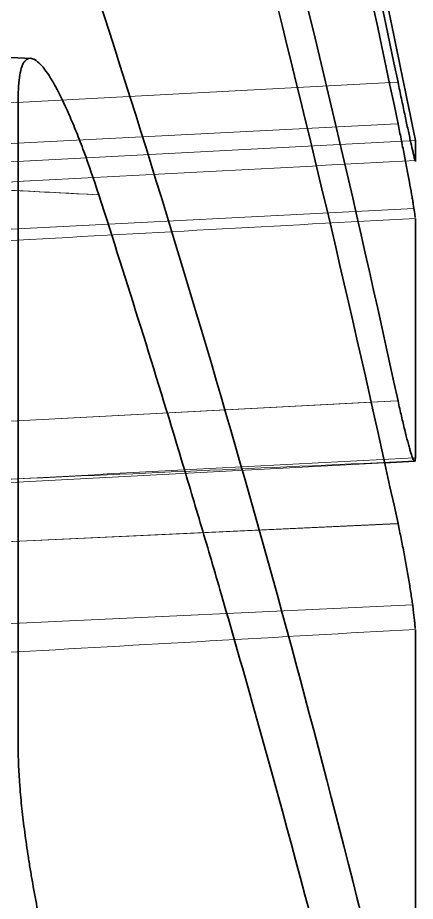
# Model space of a CAD drawing. Header units: millimetres. Extents: x 261 to 3841, y 268 to 4746.
# Drawn here: x 738.77 to 741.03, y 518.27 to 523.28 of the extents above; entities that cross this region are included whole.
import ezdxf
from ezdxf.lldxf.tags import DXFTag

# ---------------------------------------------------------------- set-up
doc = ezdxf.new("R2010")
doc.units = ezdxf.units.MM
doc.layers.add('20', color=7, linetype='Continuous', true_color=0xffffff)
tags = doc.linetypes.add('DASHED', pattern=[25.72, 12.86, -12.86]).pattern_tags.tags
tags[6:7] = [DXFTag(74, 4), DXFTag(75, 0), DXFTag(340, '0'), DXFTag(46, 0.0), DXFTag(50, 0.0), DXFTag(44, 0.0), DXFTag(45, 0.0)]
tags[4:5] = [DXFTag(74, 4), DXFTag(75, 0), DXFTag(340, '0'), DXFTag(46, 0.0), DXFTag(50, 0.0), DXFTag(44, 0.0), DXFTag(45, 0.0)]

msp = doc.modelspace()

# ---------------------------------------------------------------- linework, layer by layer
at = {"layer": '20', "color": 7, "linetype": 'DASHED', "lineweight": 13}
for p, q in [((736.7812, 522.6967), (740.9256, 522.9159)), ((740.9256, 522.9159), (736.7813, 522.6967)), ((736.7812, 522.4701), (740.9256, 522.6802)), ((740.9256, 522.6802), (736.7813, 522.4701)), ((741.029, 522.5856), (736.7974, 522.3638)), ((736.797, 521.9849), (741.0212, 522.1994)), ((736.7812, 520.8907), (740.9256, 521.1094)), ((740.7771, 521.1016), (736.7812, 520.8907)), ((741.029, 520.7676), (741.029, 520.7867)), ((736.7975, 520.5439), (740.8537, 520.7579)), ((740.9256, 520.4128), (736.7812, 520.2209)), ((736.7812, 520.2209), (740.9256, 520.4127)), ((736.7957, 519.7568), (741.0135, 519.9524))]:
    msp.add_line(p, q, dxfattribs=at)
at = {"layer": '20', "color": 7, "linetype": 'Continuous', "lineweight": 35}
for p, q in [((738.774, 522.8164), (738.774, 519.1479)), ((741.029, 522.5856), (741.029, 522.4722)), ((741.029, 522.4722), (741.029, 522.4673)), ((741.029, 522.1445), (741.029, 520.7866)), ((740.8537, 520.7579), (741.0242, 520.7669)), ((741.0242, 520.7669), (741.0243, 520.7669)), ((741.029, 519.8132), (741.029, 517.1521))]:
    msp.add_line(p, q, dxfattribs=at)
at = {"layer": '20', "color": 7, "linetype": 'Continuous', "lineweight": 13}
msp.add_line((740.9256, 521.1094), (740.7771, 521.1016), dxfattribs=at)
at = {"layer": '20', "color": 7, "linetype": 'Continuous', "lineweight": 35}
msp.add_arc((640.3045, 502.3205), 102.7429, 11.375638, 12.212329, dxfattribs=at)
for points, degree in [([(740.9306, 522.9162), (740.4459, 525.2545), (739.8796, 527.5721), (739.2319, 529.8691)], 3), ([(740.9306, 521.1097), (740.4459, 523.3447), (739.8796, 525.5598), (739.2319, 527.755)], 3), ([(740.9306, 517.34), (740.4459, 519.3741), (739.8796, 521.3899), (739.2319, 523.3873)], 3), ([(738.8484, 523.0518), (736.3941, 523.1772)], 1)]:
    msp.add_open_spline(points, degree=degree, dxfattribs=at)
for points, knots in [([(739.2319, 529.6372), (739.3935, 529.0637), (739.5895, 528.3443), (739.7778, 527.6215), (739.8525, 527.3321), (739.8896, 527.1873), (739.9997, 526.7527), (740.0719, 526.4627), (740.4261, 525.012), (740.6887, 523.8479), (740.9306, 522.6805)], [0, 0, 0, 0, 0.25, 0.3125, 0.3125, 0.375, 0.375, 0.5, 0.5, 1, 1, 1, 1]), ([(739.2319, 527.0694), (739.3935, 526.5206), (739.5895, 525.8322), (739.7778, 525.1406), (739.8525, 524.8637), (739.8896, 524.7251), (739.9997, 524.3093), (740.0719, 524.0318), (740.4261, 522.6437), (740.6887, 521.5299), (740.9306, 520.413)], [0, 0, 0, 0, 0.25, 0.3125, 0.3125, 0.375, 0.375, 0.5, 0.5, 1, 1, 1, 1]), ([(739.2319, 522.2779), (739.2035, 522.3659), (739.1753, 522.4477), (739.1332, 522.5613), (739.1192, 522.5977), (739.0984, 522.6499), (739.0914, 522.667), (739.0776, 522.7), (739.0708, 522.716), (739.037, 522.7934), (739.0109, 522.8471), (738.9798, 522.9039), (738.9736, 522.9147), (738.9614, 522.9352), (738.9554, 522.9449), (738.9377, 522.9721), (738.9151, 523.0035), (738.8944, 523.0249), (738.8796, 523.0372), (738.8748, 523.0407), (738.8654, 523.0463), (738.8608, 523.0485), (738.8389, 523.0559), (738.8239, 523.0512), (738.8086, 523.0319), (738.8057, 523.0273), (738.8002, 523.0169), (738.7977, 523.0109), (738.7906, 522.9911), (738.7867, 522.9752), (738.7772, 522.9202), (738.774, 522.8736), (738.774, 522.8164)], [0, 0, 0, 0, 0.125, 0.125, 0.1875, 0.1875, 0.21875, 0.21875, 0.25, 0.25, 0.375, 0.375, 0.40625, 0.40625, 0.4375, 0.4375, 0.5, 0.5625, 0.5625, 0.59375, 0.59375, 0.625, 0.625, 0.75, 0.75, 0.78125, 0.78125, 0.8125, 0.8125, 0.875, 0.875, 1, 1, 1, 1]), ([(741.029, 522.4722), (741.029, 522.471), (741.0288, 522.4707), (741.0282, 522.4715), (741.0277, 522.4727), (741.0258, 522.4786), (741.024, 522.4856), (741.0203, 522.5004), (741.019, 522.506), (741.0159, 522.5189), (741.0143, 522.5261), (741.0089, 522.5494), (741.0049, 522.5674), (740.9981, 522.5982), (740.9957, 522.6091), (740.9907, 522.632), (740.9881, 522.6439), (740.9801, 522.6809), (740.9745, 522.7072), (740.9655, 522.7494), (740.9625, 522.7639), (740.9563, 522.7933), (740.9531, 522.8082), (740.9436, 522.8534), (740.9372, 522.8844), (740.9306, 522.9162)], [0, 0, 0, 0, 0.0625, 0.0625, 0.125, 0.125, 0.25, 0.25, 0.3125, 0.3125, 0.375, 0.375, 0.5, 0.5, 0.5625, 0.5625, 0.625, 0.625, 0.75, 0.75, 0.8125, 0.8125, 0.875, 0.875, 1, 1, 1, 1]), ([(741.028, 522.149), (741.0276, 522.153), (741.0271, 522.1577), (741.0258, 522.1681), (741.025, 522.1739), (741.0223, 522.193), (741.02, 522.2079), (741.0158, 522.2337), (741.0143, 522.2429), (741.011, 522.262), (741.0093, 522.272), (741.0039, 522.3032), (740.9998, 522.3257), (740.9932, 522.362), (740.9909, 522.3745), (740.9861, 522.4), (740.9837, 522.413), (740.9786, 522.4396), (740.976, 522.4532), (740.9707, 522.4807), (740.968, 522.4946), (740.9598, 522.5365), (740.9542, 522.5649), (740.9454, 522.6082), (740.9425, 522.6228), (740.9365, 522.6518), (740.9336, 522.6662), (740.9306, 522.6805)], [0, 0, 0, 0, 0.0625, 0.0625, 0.125, 0.125, 0.25, 0.25, 0.3125, 0.3125, 0.375, 0.375, 0.5, 0.5, 0.5625, 0.5625, 0.625, 0.625, 0.6875, 0.6875, 0.75, 0.75, 0.875, 0.875, 0.9375, 0.9375, 1, 1, 1, 1]), ([(739.2319, 522.2779), (739.3935, 521.7779), (739.5895, 521.1506), (739.7778, 520.5204), (739.8525, 520.268), (739.8896, 520.1418), (739.9997, 519.7628), (740.0719, 519.51), (740.4261, 518.2452), (740.6887, 517.2304), (740.9306, 516.2128)], [0, 0, 0, 0, 0.25, 0.3125, 0.3125, 0.375, 0.375, 0.5, 0.5, 1, 1, 1, 1]), ([(741.0251, 520.767), (741.0241, 520.7669), (741.0229, 520.7678), (741.0203, 520.7713), (741.019, 520.7737), (741.0159, 520.7801), (741.0143, 520.7841), (741.0089, 520.7981), (741.0049, 520.8103), (740.9981, 520.8327), (740.9957, 520.8409), (740.9907, 520.8585), (740.9881, 520.868), (740.9801, 520.8979), (740.9745, 520.92), (740.9655, 520.9566), (740.9625, 520.9694), (740.9563, 520.9955), (740.9531, 521.009), (740.9437, 521.0503), (740.9372, 521.0793), (740.9306, 521.1097)], [0, 0, 0, 0, 0.085269, 0.085269, 0.161496, 0.161496, 0.237724, 0.237724, 0.390179, 0.390179, 0.466407, 0.466407, 0.542634, 0.542634, 0.69509, 0.69509, 0.771317, 0.771317, 0.847545, 0.847545, 1, 1, 1, 1]), ([(741.029, 520.7867), (741.029, 520.7822), (741.0288, 520.7785), (741.0283, 520.7731), (741.0279, 520.7711), (741.0274, 520.7697)], [0, 0, 0, 0, 0.543607, 0.543607, 1, 1, 1, 1]), ([(741.028, 519.8174), (741.0276, 519.8243), (741.0271, 519.8318), (741.0258, 519.8478), (741.025, 519.8562), (741.0223, 519.8831), (741.02, 519.9029), (741.0158, 519.9356), (741.0143, 519.947), (741.011, 519.9703), (741.0093, 519.9823), (741.0039, 520.0192), (740.9998, 520.0451), (740.9932, 520.0857), (740.9909, 520.0996), (740.9861, 520.1274), (740.9837, 520.1415), (740.9786, 520.17), (740.976, 520.1845), (740.9707, 520.2134), (740.968, 520.2278), (740.9598, 520.2711), (740.9542, 520.2998), (740.9454, 520.3427), (740.9425, 520.3571), (740.9365, 520.3854), (740.9336, 520.3993), (740.9306, 520.413)], [0, 0, 0, 0, 0.0625, 0.0625, 0.125, 0.125, 0.25, 0.25, 0.3125, 0.3125, 0.375, 0.375, 0.5, 0.5, 0.5625, 0.5625, 0.625, 0.625, 0.6875, 0.6875, 0.75, 0.75, 0.875, 0.875, 0.9375, 0.9375, 1, 1, 1, 1]), ([(738.774, 519.1479), (738.774, 519.0811), (738.7772, 519.0065), (738.7869, 518.883), (738.7908, 518.8405), (738.8002, 518.753), (738.8111, 518.6631), (738.8247, 518.5683), (738.8361, 518.4954), (738.84, 518.4707), (738.8482, 518.4211), (738.8525, 518.3963), (738.8744, 518.2717), (738.894, 518.171), (738.9212, 518.0436), (738.9267, 518.0181), (738.9381, 517.9669), (738.9439, 517.9411), (738.9616, 517.8644), (738.9738, 517.8138), (739.011, 517.664), (739.037, 517.5664), (739.0709, 517.4474), (739.0778, 517.4238), (739.0916, 517.3769), (739.0985, 517.3538), (739.1194, 517.2855), (739.1333, 517.2413), (739.1753, 517.1127), (739.2035, 517.0321), (739.2319, 516.9569)], [0, 0, 0, 0, 0.125, 0.125, 0.1875, 0.1875, 0.25, 0.3125, 0.3125, 0.34375, 0.34375, 0.375, 0.375, 0.5, 0.5, 0.53125, 0.53125, 0.5625, 0.5625, 0.625, 0.625, 0.75, 0.75, 0.78125, 0.78125, 0.8125, 0.8125, 0.875, 0.875, 1, 1, 1, 1])]:
    msp.add_open_spline(points, degree=3, knots=knots, dxfattribs=at)
at = {"layer": '20', "color": 7, "linetype": 'DASHED', "lineweight": 13}
for points, degree in [([(738.8455, 523.052), (736.3968, 523.1771)], 1), ([(738.6952, 522.3487), (739.4731, 522.3899), (740.2511, 522.431), (741.029, 522.4722)], 3), ([(738.6952, 522.0166), (739.4731, 522.0592), (740.2511, 522.1018), (741.029, 522.1445)], 3), ([(741.024, 520.7864), (740.2494, 520.7455), (739.4748, 520.7047), (738.7002, 520.6638)], 3), ([(738.6952, 520.6636), (739.4731, 520.6983), (740.2511, 520.7329), (741.029, 520.7676)], 3), ([(738.6952, 519.6816), (739.4731, 519.7255), (740.2511, 519.7694), (741.029, 519.8132)], 3)]:
    msp.add_open_spline(points, degree=degree, dxfattribs=at)
for points, knots in [([(739.227, 522.2782), (738.5792, 522.3113), (737.9314, 522.3444), (737.1215, 522.3858), (736.9593, 522.3941), (736.797, 522.4024)], [0, 0, 0, 0, 0.799723, 0.799723, 1, 1, 1, 1]), ([(736.797, 522.4024), (737.0198, 522.391), (737.2425, 522.3796), (738.0525, 522.3382), (738.6397, 522.3082), (739.227, 522.2782)], [0, 0, 0, 0, 0.274983, 0.274983, 1, 1, 1, 1])]:
    msp.add_open_spline(points, degree=3, knots=knots, dxfattribs=at)

doc.saveas('drawing.dxf')
